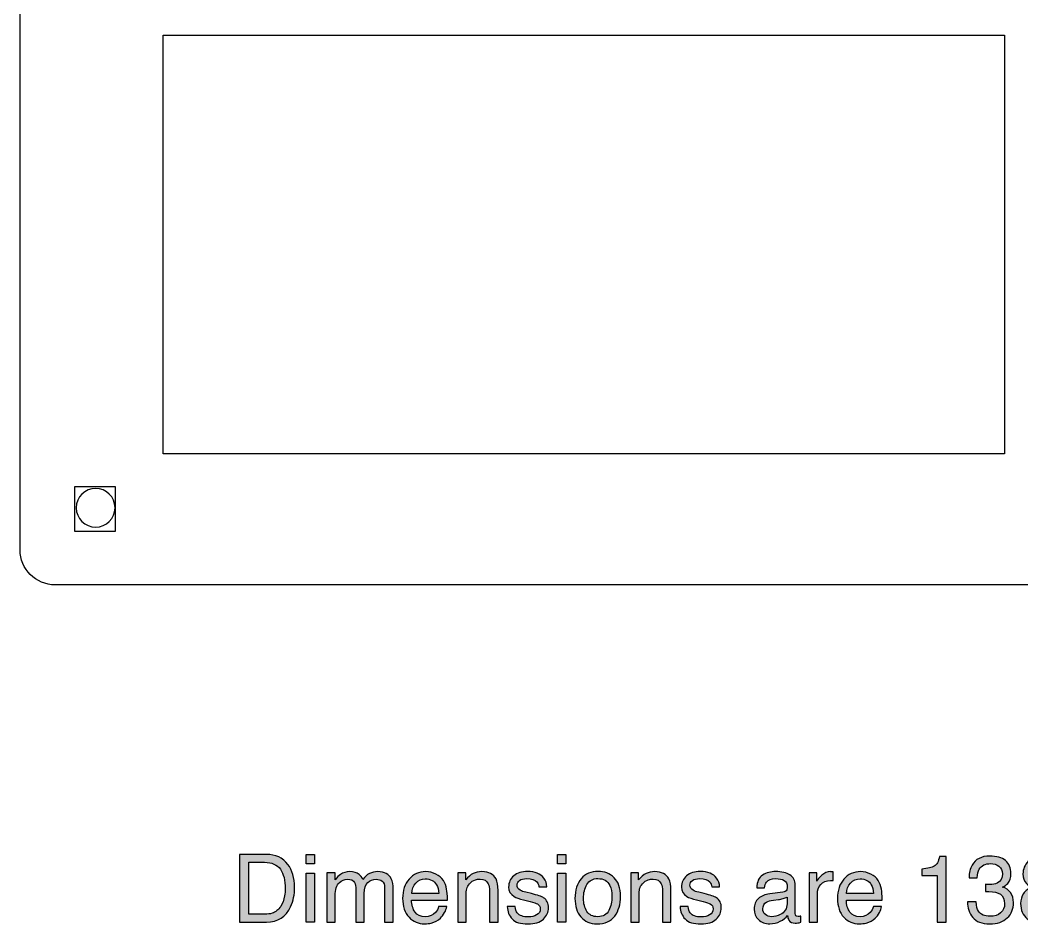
# Model space of a CAD drawing. Extents: x 70 to 208, y 35 to 154.
# Drawn here: x 70.5 to 149.2, y 35.5 to 106.5 of the extents above; entities that cross this region are included whole.
import ezdxf

# ---------------------------------------------------------------- set-up
doc = ezdxf.new("R2010")
doc.units = 0
doc.header["$MEASUREMENT"] = 0
doc.layers.add('LAYER_1', color=7, linetype='CONTINUOUS')
picture_1 = doc.add_image_def('image9.png', size_in_pixel=(9, 10))

# ---------------------------------------------------------------- blocks, each defined once
blk = doc.blocks.new('BLOCK_16')
at = {"layer": 'LAYER_1', "color": 1}
blk.add_open_spline([(208.482, 151.371), (208.482, 152.894), (207.245, 154.131), (205.722, 154.131), (205.722, 154.131), (73.242, 154.131), (73.242, 154.131), (71.718, 154.131), (70.482, 152.894), (70.482, 151.371), (70.482, 151.371), (70.482, 64.891), (70.482, 64.891), (70.482, 63.368), (71.718, 62.131), (73.242, 62.131), (73.242, 62.131), (205.722, 62.131), (205.722, 62.131), (207.245, 62.131), (208.482, 63.368), (208.482, 64.891), (208.482, 64.891), (208.482, 151.371), (208.482, 151.371)], degree=3, knots=[0, 0, 0, 0, 1, 1, 1, 2, 2, 2, 3, 3, 3, 4, 4, 4, 5, 5, 5, 6, 6, 6, 7, 7, 7, 8, 8, 8, 8], dxfattribs=at)
blk = doc.blocks.new('BLOCK_20')
at = {"layer": 'LAYER_1', "color": 1}
blk.add_open_spline([(76.423, 69.713), (77.265, 69.713), (77.947, 69.031), (77.947, 68.19), (77.947, 67.349), (77.265, 66.666), (76.423, 66.666), (75.582, 66.666), (74.9, 67.349), (74.9, 68.19), (74.9, 69.031), (75.582, 69.713), (76.423, 69.713)], degree=3, knots=[0, 0, 0, 0, 1, 1, 1, 2, 2, 2, 3, 3, 3, 4, 4, 4, 4], dxfattribs=at)
at = {"layer": 'LAYER_1'}
image = blk.add_image(picture_1, insert=(74.789, 66.322), size_in_units=(3.175, 3.528), dxfattribs=at)
blk = doc.blocks.new('BLOCK_19')
at = {"layer": 'LAYER_1'}
blk.add_blockref('BLOCK_20', (0, 0), dxfattribs=at)
blk = doc.blocks.new('BLOCK_23')
at = {"layer": 'LAYER_1', "color": 1}
blk.add_lwpolyline([(81.734, 105.334), (147.865, 105.334), (147.865, 72.434), (81.734, 72.434), (81.734, 105.334)], dxfattribs=at)
blk = doc.blocks.new('BLOCK_24')
at = {"layer": 'LAYER_1'}
h = blk.add_hatch(color=7, dxfattribs=at)
h.dxf.hatch_style = 2
edge = h.paths.add_edge_path()
edge.add_spline(control_points=[(87.733, 40.944), (87.733, 40.944), (89.857, 40.944), (89.857, 40.944), (90.578, 40.944), (91.137, 40.685), (91.535, 40.167), (91.889, 39.699), (92.067, 39.1), (92.067, 38.369), (92.067, 37.804), (91.962, 37.295), (91.752, 36.839), (91.384, 36.033), (90.749, 35.631), (89.85, 35.631), (89.85, 35.631), (87.733, 35.631), (87.733, 35.631), (87.733, 35.631), (87.733, 40.944), (87.733, 40.944)], knot_values=[0, 0, 0, 0, 1, 1, 1, 2, 2, 2, 3, 3, 3, 4, 4, 4, 5, 5, 5, 6, 6, 6, 7, 7, 7, 7], degree=3, periodic=1)
edge = h.paths.add_edge_path()
edge.add_spline(control_points=[(89.716, 36.246), (89.954, 36.246), (90.15, 36.271), (90.303, 36.322), (90.576, 36.415), (90.8, 36.597), (90.975, 36.864), (91.114, 37.079), (91.214, 37.353), (91.276, 37.689), (91.311, 37.889), (91.329, 38.075), (91.329, 38.246), (91.329, 38.904), (91.201, 39.415), (90.945, 39.78), (90.689, 40.144), (90.277, 40.326), (89.709, 40.326), (89.709, 40.326), (88.46, 40.326), (88.46, 40.326), (88.46, 40.326), (88.46, 36.246), (88.46, 36.246), (88.46, 36.246), (89.716, 36.246), (89.716, 36.246)], knot_values=[0, 0, 0, 0, 1, 1, 1, 2, 2, 2, 3, 3, 3, 4, 4, 4, 5, 5, 5, 6, 6, 6, 7, 7, 7, 8, 8, 8, 9, 9, 9, 9], degree=3, periodic=1)
h = blk.add_hatch(color=7, dxfattribs=at)
h.dxf.hatch_style = 2
h.paths.add_polyline_path([(92.964, 40.944), (93.626, 40.944), (93.626, 40.206), (92.964, 40.206)])
h.paths.add_polyline_path([(92.964, 39.487), (93.626, 39.487), (93.626, 35.631), (92.964, 35.631)])
h = blk.add_hatch(color=7, dxfattribs=at)
h.dxf.hatch_style = 2
h.paths.add_polyline_path([(112.725, 40.944), (113.387, 40.944), (113.387, 40.206), (112.725, 40.206)])
h.paths.add_polyline_path([(112.725, 39.487), (113.387, 39.487), (113.387, 35.631), (112.725, 35.631)])
h = blk.add_hatch(color=7, dxfattribs=at)
h.dxf.hatch_style = 2
edge = h.paths.add_edge_path()
edge.add_spline(control_points=[(141.371, 39.299), (141.371, 39.299), (141.371, 39.798), (141.371, 39.798), (141.841, 39.844), (142.169, 39.92), (142.355, 40.028), (142.541, 40.135), (142.679, 40.389), (142.771, 40.789), (142.771, 40.789), (143.285, 40.789), (143.285, 40.789), (143.285, 40.789), (143.285, 35.631), (143.285, 35.631), (143.285, 35.631), (142.59, 35.631), (142.59, 35.631), (142.59, 35.631), (142.59, 39.299), (142.59, 39.299), (142.59, 39.299), (141.371, 39.299), (141.371, 39.299)], knot_values=[0, 0, 0, 0, 1, 1, 1, 2, 2, 2, 3, 3, 3, 4, 4, 4, 5, 5, 5, 6, 6, 6, 7, 7, 7, 8, 8, 8, 8], degree=3, periodic=1)
h = blk.add_hatch(color=7, dxfattribs=at)
h.dxf.hatch_style = 2
edge = h.paths.add_edge_path()
edge.add_spline(control_points=[(145.374, 35.994), (145.097, 36.331), (144.959, 36.74), (144.959, 37.222), (144.959, 37.222), (145.639, 37.222), (145.639, 37.222), (145.668, 36.887), (145.731, 36.643), (145.827, 36.491), (145.996, 36.219), (146.301, 36.083), (146.743, 36.083), (147.085, 36.083), (147.36, 36.174), (147.568, 36.357), (147.775, 36.541), (147.879, 36.777), (147.879, 37.066), (147.879, 37.423), (147.769, 37.673), (147.551, 37.815), (147.333, 37.958), (147.03, 38.029), (146.642, 38.029), (146.598, 38.029), (146.554, 38.028), (146.51, 38.027), (146.465, 38.026), (146.42, 38.024), (146.374, 38.021), (146.374, 38.021), (146.374, 38.597), (146.374, 38.597), (146.441, 38.59), (146.498, 38.585), (146.544, 38.582), (146.59, 38.58), (146.639, 38.579), (146.692, 38.579), (146.936, 38.579), (147.136, 38.617), (147.293, 38.695), (147.568, 38.829), (147.705, 39.071), (147.705, 39.418), (147.705, 39.676), (147.613, 39.875), (147.43, 40.015), (147.247, 40.155), (147.033, 40.225), (146.79, 40.225), (146.356, 40.225), (146.056, 40.08), (145.889, 39.791), (145.797, 39.631), (145.745, 39.405), (145.734, 39.11), (145.734, 39.11), (145.09, 39.11), (145.09, 39.11), (145.09, 39.496), (145.167, 39.824), (145.321, 40.094), (145.586, 40.577), (146.053, 40.818), (146.721, 40.818), (147.249, 40.818), (147.658, 40.7), (147.948, 40.465), (148.237, 40.23), (148.382, 39.889), (148.382, 39.443), (148.382, 39.125), (148.296, 38.867), (148.125, 38.669), (148.019, 38.546), (147.881, 38.45), (147.712, 38.38), (147.985, 38.305), (148.198, 38.161), (148.351, 37.947), (148.504, 37.734), (148.58, 37.473), (148.58, 37.164), (148.58, 36.67), (148.417, 36.267), (148.092, 35.956), (147.766, 35.645), (147.305, 35.489), (146.707, 35.489), (146.094, 35.489), (145.65, 35.658), (145.374, 35.994)], knot_values=[0, 0, 0, 0, 1, 1, 1, 2, 2, 2, 3, 3, 3, 4, 4, 4, 5, 5, 5, 6, 6, 6, 7, 7, 7, 8, 8, 8, 9, 9, 9, 10, 10, 10, 11, 11, 11, 12, 12, 12, 13, 13, 13, 14, 14, 14, 15, 15, 15, 16, 16, 16, 17, 17, 17, 18, 18, 18, 19, 19, 19, 20, 20, 20, 21, 21, 21, 22, 22, 22, 23, 23, 23, 24, 24, 24, 25, 25, 25, 26, 26, 26, 27, 27, 27, 28, 28, 28, 29, 29, 29, 30, 30, 30, 31, 31, 31, 31], degree=3, periodic=1)
h = blk.add_hatch(color=7, dxfattribs=at)
h.dxf.hatch_style = 2
edge = h.paths.add_edge_path()
edge.add_spline(control_points=[(149.608, 38.662), (149.417, 38.855), (149.322, 39.106), (149.322, 39.414), (149.322, 39.8), (149.462, 40.132), (149.741, 40.409), (150.021, 40.686), (150.417, 40.825), (150.93, 40.825), (151.426, 40.825), (151.815, 40.694), (152.097, 40.433), (152.379, 40.171), (152.52, 39.865), (152.52, 39.516), (152.52, 39.192), (152.438, 38.931), (152.274, 38.73), (152.182, 38.617), (152.04, 38.507), (151.847, 38.398), (152.063, 38.299), (152.232, 38.185), (152.356, 38.058), (152.585, 37.816), (152.7, 37.503), (152.7, 37.117), (152.7, 36.661), (152.547, 36.275), (152.242, 35.958), (151.935, 35.641), (151.502, 35.482), (150.943, 35.482), (150.438, 35.482), (150.013, 35.619), (149.664, 35.893), (149.315, 36.167), (149.141, 36.564), (149.141, 37.085), (149.141, 37.391), (149.216, 37.656), (149.366, 37.879), (149.515, 38.102), (149.737, 38.272), (150.031, 38.391), (149.85, 38.468), (149.709, 38.558), (149.608, 38.662)], knot_values=[0, 0, 0, 0, 1, 1, 1, 2, 2, 2, 3, 3, 3, 4, 4, 4, 5, 5, 5, 6, 6, 6, 7, 7, 7, 8, 8, 8, 9, 9, 9, 10, 10, 10, 11, 11, 11, 12, 12, 12, 13, 13, 13, 14, 14, 14, 15, 15, 15, 16, 16, 16, 16], degree=3, periodic=1)
edge = h.paths.add_edge_path()
edge.add_spline(control_points=[(151.708, 36.32), (151.907, 36.483), (152.006, 36.725), (152.006, 37.049), (152.006, 37.384), (151.903, 37.638), (151.699, 37.812), (151.493, 37.986), (151.231, 38.072), (150.91, 38.072), (150.599, 38.072), (150.345, 37.984), (150.148, 37.806), (149.952, 37.629), (149.854, 37.384), (149.854, 37.07), (149.854, 36.8), (149.944, 36.567), (150.123, 36.37), (150.303, 36.174), (150.581, 36.076), (150.957, 36.076), (151.258, 36.076), (151.508, 36.157), (151.708, 36.32)], knot_values=[0, 0, 0, 0, 1, 1, 1, 2, 2, 2, 3, 3, 3, 4, 4, 4, 5, 5, 5, 6, 6, 6, 7, 7, 7, 8, 8, 8, 8], degree=3, periodic=1)
edge = h.paths.add_edge_path()
edge.add_spline(control_points=[(151.587, 38.881), (151.748, 39.042), (151.829, 39.233), (151.829, 39.456), (151.829, 39.649), (151.752, 39.827), (151.598, 39.989), (151.444, 40.151), (151.209, 40.232), (150.894, 40.232), (150.581, 40.232), (150.354, 40.151), (150.215, 39.989), (150.075, 39.827), (150.006, 39.637), (150.006, 39.42), (150.006, 39.176), (150.096, 38.985), (150.276, 38.847), (150.457, 38.709), (150.67, 38.64), (150.915, 38.64), (151.202, 38.64), (151.426, 38.72), (151.587, 38.881)], knot_values=[0, 0, 0, 0, 1, 1, 1, 2, 2, 2, 3, 3, 3, 4, 4, 4, 5, 5, 5, 6, 6, 6, 7, 7, 7, 8, 8, 8, 8], degree=3, periodic=1)
h = blk.add_hatch(color=7, dxfattribs=at)
h.dxf.hatch_style = 2
edge = h.paths.add_edge_path()
edge.add_spline(control_points=[(94.61, 39.505), (94.61, 39.505), (95.253, 39.505), (95.253, 39.505), (95.253, 39.505), (95.253, 38.955), (95.253, 38.955), (95.408, 39.145), (95.548, 39.284), (95.673, 39.371), (95.888, 39.518), (96.131, 39.592), (96.404, 39.592), (96.712, 39.592), (96.961, 39.516), (97.149, 39.364), (97.255, 39.277), (97.352, 39.149), (97.438, 38.98), (97.583, 39.188), (97.753, 39.341), (97.948, 39.442), (98.144, 39.541), (98.363, 39.592), (98.607, 39.592), (99.128, 39.592), (99.482, 39.404), (99.67, 39.027), (99.772, 38.825), (99.822, 38.552), (99.822, 38.21), (99.822, 38.21), (99.822, 35.631), (99.822, 35.631), (99.822, 35.631), (99.146, 35.631), (99.146, 35.631), (99.146, 35.631), (99.146, 38.322), (99.146, 38.322), (99.146, 38.58), (99.081, 38.757), (98.952, 38.854), (98.823, 38.95), (98.666, 38.998), (98.48, 38.998), (98.224, 38.998), (98.004, 38.913), (97.82, 38.741), (97.635, 38.57), (97.543, 38.284), (97.543, 37.884), (97.543, 37.884), (97.543, 35.631), (97.543, 35.631), (97.543, 35.631), (96.881, 35.631), (96.881, 35.631), (96.881, 35.631), (96.881, 38.159), (96.881, 38.159), (96.881, 38.422), (96.85, 38.614), (96.787, 38.734), (96.688, 38.915), (96.504, 39.005), (96.234, 39.005), (95.988, 39.005), (95.764, 38.91), (95.563, 38.72), (95.361, 38.529), (95.261, 38.184), (95.261, 37.685), (95.261, 37.685), (95.261, 35.631), (95.261, 35.631), (95.261, 35.631), (94.61, 35.631), (94.61, 35.631), (94.61, 35.631), (94.61, 39.505), (94.61, 39.505)], knot_values=[0, 0, 0, 0, 1, 1, 1, 2, 2, 2, 3, 3, 3, 4, 4, 4, 5, 5, 5, 6, 6, 6, 7, 7, 7, 8, 8, 8, 9, 9, 9, 10, 10, 10, 11, 11, 11, 12, 12, 12, 13, 13, 13, 14, 14, 14, 15, 15, 15, 16, 16, 16, 17, 17, 17, 18, 18, 18, 19, 19, 19, 20, 20, 20, 21, 21, 21, 22, 22, 22, 23, 23, 23, 24, 24, 24, 25, 25, 25, 26, 26, 26, 27, 27, 27, 27], degree=3, periodic=1)
h = blk.add_hatch(color=7, dxfattribs=at)
h.dxf.hatch_style = 2
edge = h.paths.add_edge_path()
edge.add_spline(control_points=[(103.174, 39.398), (103.43, 39.269), (103.626, 39.102), (103.76, 38.897), (103.889, 38.702), (103.975, 38.474), (104.019, 38.213), (104.057, 38.035), (104.076, 37.75), (104.076, 37.36), (104.076, 37.36), (101.258, 37.36), (101.258, 37.36), (101.27, 36.966), (101.362, 36.649), (101.535, 36.411), (101.707, 36.173), (101.974, 36.054), (102.335, 36.054), (102.672, 36.054), (102.942, 36.166), (103.143, 36.392), (103.255, 36.522), (103.335, 36.674), (103.382, 36.846), (103.382, 36.846), (104.022, 36.846), (104.022, 36.846), (104.005, 36.704), (103.949, 36.545), (103.854, 36.37), (103.758, 36.196), (103.652, 36.053), (103.535, 35.942), (103.339, 35.749), (103.096, 35.618), (102.806, 35.551), (102.651, 35.512), (102.475, 35.493), (102.278, 35.493), (101.799, 35.493), (101.393, 35.668), (101.06, 36.02), (100.727, 36.37), (100.56, 36.861), (100.56, 37.494), (100.56, 38.116), (100.728, 38.621), (101.063, 39.009), (101.399, 39.397), (101.838, 39.592), (102.379, 39.592), (102.652, 39.592), (102.917, 39.527), (103.174, 39.398)], knot_values=[0, 0, 0, 0, 1, 1, 1, 2, 2, 2, 3, 3, 3, 4, 4, 4, 5, 5, 5, 6, 6, 6, 7, 7, 7, 8, 8, 8, 9, 9, 9, 10, 10, 10, 11, 11, 11, 12, 12, 12, 13, 13, 13, 14, 14, 14, 15, 15, 15, 16, 16, 16, 17, 17, 17, 18, 18, 18, 18], degree=3, periodic=1)
edge = h.paths.add_edge_path()
edge.add_spline(control_points=[(103.407, 37.877), (103.381, 38.159), (103.32, 38.385), (103.224, 38.553), (103.047, 38.867), (102.752, 39.024), (102.338, 39.024), (102.041, 39.024), (101.793, 38.916), (101.592, 38.7), (101.391, 38.484), (101.285, 38.21), (101.273, 37.877), (101.273, 37.877), (103.407, 37.877), (103.407, 37.877)], knot_values=[0, 0, 0, 0, 1, 1, 1, 2, 2, 2, 3, 3, 3, 4, 4, 4, 5, 5, 5, 5], degree=3, periodic=1)
h = blk.add_hatch(color=7, dxfattribs=at)
h.dxf.hatch_style = 2
edge = h.paths.add_edge_path()
edge.add_spline(control_points=[(104.901, 39.505), (104.901, 39.505), (105.519, 39.505), (105.519, 39.505), (105.519, 39.505), (105.519, 38.955), (105.519, 38.955), (105.703, 39.181), (105.897, 39.344), (106.102, 39.443), (106.307, 39.542), (106.535, 39.592), (106.786, 39.592), (107.335, 39.592), (107.707, 39.4), (107.9, 39.016), (108.006, 38.807), (108.059, 38.507), (108.059, 38.116), (108.059, 38.116), (108.059, 35.631), (108.059, 35.631), (108.059, 35.631), (107.397, 35.631), (107.397, 35.631), (107.397, 35.631), (107.397, 38.072), (107.397, 38.072), (107.397, 38.308), (107.362, 38.499), (107.292, 38.644), (107.176, 38.885), (106.966, 39.005), (106.663, 39.005), (106.508, 39.005), (106.382, 38.99), (106.283, 38.959), (106.104, 38.905), (105.948, 38.799), (105.812, 38.64), (105.704, 38.512), (105.633, 38.38), (105.601, 38.244), (105.568, 38.108), (105.552, 37.913), (105.552, 37.66), (105.552, 37.66), (105.552, 35.631), (105.552, 35.631), (105.552, 35.631), (104.901, 35.631), (104.901, 35.631), (104.901, 35.631), (104.901, 39.505), (104.901, 39.505)], knot_values=[0, 0, 0, 0, 1, 1, 1, 2, 2, 2, 3, 3, 3, 4, 4, 4, 5, 5, 5, 6, 6, 6, 7, 7, 7, 8, 8, 8, 9, 9, 9, 10, 10, 10, 11, 11, 11, 12, 12, 12, 13, 13, 13, 14, 14, 14, 15, 15, 15, 16, 16, 16, 17, 17, 17, 18, 18, 18, 18], degree=3, periodic=1)
h = blk.add_hatch(color=7, dxfattribs=at)
h.dxf.hatch_style = 2
edge = h.paths.add_edge_path()
edge.add_spline(control_points=[(109.408, 36.846), (109.428, 36.629), (109.483, 36.463), (109.574, 36.347), (109.742, 36.137), (110.032, 36.032), (110.446, 36.032), (110.692, 36.032), (110.908, 36.085), (111.095, 36.189), (111.282, 36.294), (111.376, 36.456), (111.376, 36.676), (111.376, 36.843), (111.301, 36.969), (111.152, 37.056), (111.056, 37.109), (110.867, 37.17), (110.585, 37.24), (110.585, 37.24), (110.06, 37.37), (110.06, 37.37), (109.724, 37.452), (109.477, 37.544), (109.317, 37.645), (109.033, 37.821), (108.891, 38.065), (108.891, 38.376), (108.891, 38.743), (109.025, 39.039), (109.292, 39.266), (109.56, 39.493), (109.92, 39.606), (110.372, 39.606), (110.963, 39.606), (111.39, 39.435), (111.651, 39.092), (111.815, 38.875), (111.894, 38.641), (111.89, 38.391), (111.89, 38.391), (111.275, 38.391), (111.275, 38.391), (111.262, 38.537), (111.209, 38.67), (111.116, 38.79), (110.962, 38.96), (110.697, 39.045), (110.319, 39.045), (110.068, 39.045), (109.877, 38.998), (109.747, 38.905), (109.618, 38.811), (109.553, 38.687), (109.553, 38.533), (109.553, 38.365), (109.638, 38.231), (109.808, 38.13), (109.906, 38.07), (110.052, 38.017), (110.243, 37.971), (110.243, 37.971), (110.682, 37.866), (110.682, 37.866), (111.158, 37.753), (111.478, 37.643), (111.64, 37.537), (111.893, 37.37), (112.02, 37.109), (112.02, 36.752), (112.02, 36.407), (111.887, 36.109), (111.622, 35.859), (111.358, 35.608), (110.954, 35.482), (110.412, 35.482), (109.829, 35.482), (109.415, 35.613), (109.172, 35.875), (108.929, 36.136), (108.799, 36.46), (108.782, 36.846), (108.782, 36.846), (109.408, 36.846), (109.408, 36.846)], knot_values=[0, 0, 0, 0, 1, 1, 1, 2, 2, 2, 3, 3, 3, 4, 4, 4, 5, 5, 5, 6, 6, 6, 7, 7, 7, 8, 8, 8, 9, 9, 9, 10, 10, 10, 11, 11, 11, 12, 12, 12, 13, 13, 13, 14, 14, 14, 15, 15, 15, 16, 16, 16, 17, 17, 17, 18, 18, 18, 19, 19, 19, 20, 20, 20, 21, 21, 21, 22, 22, 22, 23, 23, 23, 24, 24, 24, 25, 25, 25, 26, 26, 26, 27, 27, 27, 28, 28, 28, 28], degree=3, periodic=1)
h = blk.add_hatch(color=7, dxfattribs=at)
h.dxf.hatch_style = 2
edge = h.paths.add_edge_path()
edge.add_spline(control_points=[(117.178, 39.118), (117.521, 38.786), (117.692, 38.296), (117.692, 37.651), (117.692, 37.027), (117.541, 36.511), (117.239, 36.104), (116.938, 35.697), (116.469, 35.493), (115.835, 35.493), (115.306, 35.493), (114.885, 35.673), (114.574, 36.033), (114.263, 36.394), (114.107, 36.877), (114.107, 37.484), (114.107, 38.135), (114.271, 38.653), (114.599, 39.038), (114.927, 39.424), (115.368, 39.617), (115.921, 39.617), (116.417, 39.617), (116.836, 39.45), (117.178, 39.118)], knot_values=[0, 0, 0, 0, 1, 1, 1, 2, 2, 2, 3, 3, 3, 4, 4, 4, 5, 5, 5, 6, 6, 6, 7, 7, 7, 8, 8, 8, 8], degree=3, periodic=1)
edge = h.paths.add_edge_path()
edge.add_spline(control_points=[(116.774, 36.543), (116.933, 36.87), (117.012, 37.233), (117.012, 37.633), (117.012, 37.994), (116.955, 38.288), (116.84, 38.514), (116.659, 38.871), (116.347, 39.049), (115.903, 39.049), (115.509, 39.049), (115.223, 38.897), (115.044, 38.594), (114.866, 38.29), (114.776, 37.924), (114.776, 37.495), (114.776, 37.083), (114.866, 36.74), (115.044, 36.466), (115.223, 36.191), (115.507, 36.054), (115.896, 36.054), (116.323, 36.054), (116.615, 36.217), (116.774, 36.543)], knot_values=[0, 0, 0, 0, 1, 1, 1, 2, 2, 2, 3, 3, 3, 4, 4, 4, 5, 5, 5, 6, 6, 6, 7, 7, 7, 8, 8, 8, 8], degree=3, periodic=1)
h = blk.add_hatch(color=7, dxfattribs=at)
h.dxf.hatch_style = 2
edge = h.paths.add_edge_path()
edge.add_spline(control_points=[(118.491, 39.505), (118.491, 39.505), (119.11, 39.505), (119.11, 39.505), (119.11, 39.505), (119.11, 38.955), (119.11, 38.955), (119.293, 39.181), (119.487, 39.344), (119.692, 39.443), (119.897, 39.542), (120.125, 39.592), (120.376, 39.592), (120.926, 39.592), (121.297, 39.4), (121.49, 39.016), (121.596, 38.807), (121.649, 38.507), (121.649, 38.116), (121.649, 38.116), (121.649, 35.631), (121.649, 35.631), (121.649, 35.631), (120.987, 35.631), (120.987, 35.631), (120.987, 35.631), (120.987, 38.072), (120.987, 38.072), (120.987, 38.308), (120.952, 38.499), (120.882, 38.644), (120.767, 38.885), (120.557, 39.005), (120.253, 39.005), (120.099, 39.005), (119.972, 38.99), (119.873, 38.959), (119.695, 38.905), (119.538, 38.799), (119.403, 38.64), (119.294, 38.512), (119.224, 38.38), (119.191, 38.244), (119.159, 38.108), (119.142, 37.913), (119.142, 37.66), (119.142, 37.66), (119.142, 35.631), (119.142, 35.631), (119.142, 35.631), (118.491, 35.631), (118.491, 35.631), (118.491, 35.631), (118.491, 39.505), (118.491, 39.505)], knot_values=[0, 0, 0, 0, 1, 1, 1, 2, 2, 2, 3, 3, 3, 4, 4, 4, 5, 5, 5, 6, 6, 6, 7, 7, 7, 8, 8, 8, 9, 9, 9, 10, 10, 10, 11, 11, 11, 12, 12, 12, 13, 13, 13, 14, 14, 14, 15, 15, 15, 16, 16, 16, 17, 17, 17, 18, 18, 18, 18], degree=3, periodic=1)
h = blk.add_hatch(color=7, dxfattribs=at)
h.dxf.hatch_style = 2
edge = h.paths.add_edge_path()
edge.add_spline(control_points=[(122.999, 36.846), (123.018, 36.629), (123.073, 36.463), (123.165, 36.347), (123.332, 36.137), (123.622, 36.032), (124.036, 36.032), (124.282, 36.032), (124.499, 36.085), (124.686, 36.189), (124.873, 36.294), (124.966, 36.456), (124.966, 36.676), (124.966, 36.843), (124.892, 36.969), (124.742, 37.056), (124.646, 37.109), (124.458, 37.17), (124.176, 37.24), (124.176, 37.24), (123.65, 37.37), (123.65, 37.37), (123.315, 37.452), (123.067, 37.544), (122.908, 37.645), (122.623, 37.821), (122.481, 38.065), (122.481, 38.376), (122.481, 38.743), (122.615, 39.039), (122.883, 39.266), (123.15, 39.493), (123.51, 39.606), (123.962, 39.606), (124.554, 39.606), (124.98, 39.435), (125.242, 39.092), (125.405, 38.875), (125.485, 38.641), (125.48, 38.391), (125.48, 38.391), (124.865, 38.391), (124.865, 38.391), (124.853, 38.537), (124.8, 38.67), (124.706, 38.79), (124.553, 38.96), (124.287, 39.045), (123.91, 39.045), (123.658, 39.045), (123.467, 38.998), (123.338, 38.905), (123.208, 38.811), (123.143, 38.687), (123.143, 38.533), (123.143, 38.365), (123.228, 38.231), (123.399, 38.13), (123.497, 38.07), (123.642, 38.017), (123.834, 37.971), (123.834, 37.971), (124.272, 37.866), (124.272, 37.866), (124.749, 37.753), (125.068, 37.643), (125.23, 37.537), (125.484, 37.37), (125.61, 37.109), (125.61, 36.752), (125.61, 36.407), (125.478, 36.109), (125.213, 35.859), (124.948, 35.608), (124.545, 35.482), (124.002, 35.482), (123.419, 35.482), (123.006, 35.613), (122.763, 35.875), (122.52, 36.136), (122.39, 36.46), (122.373, 36.846), (122.373, 36.846), (122.999, 36.846), (122.999, 36.846)], knot_values=[0, 0, 0, 0, 1, 1, 1, 2, 2, 2, 3, 3, 3, 4, 4, 4, 5, 5, 5, 6, 6, 6, 7, 7, 7, 8, 8, 8, 9, 9, 9, 10, 10, 10, 11, 11, 11, 12, 12, 12, 13, 13, 13, 14, 14, 14, 15, 15, 15, 16, 16, 16, 17, 17, 17, 18, 18, 18, 19, 19, 19, 20, 20, 20, 21, 21, 21, 22, 22, 22, 23, 23, 23, 24, 24, 24, 25, 25, 25, 26, 26, 26, 27, 27, 27, 28, 28, 28, 28], degree=3, periodic=1)
h = blk.add_hatch(color=7, dxfattribs=at)
h.dxf.hatch_style = 2
edge = h.paths.add_edge_path()
edge.add_spline(control_points=[(130.45, 37.975), (130.6, 37.994), (130.7, 38.057), (130.751, 38.163), (130.779, 38.221), (130.794, 38.305), (130.794, 38.414), (130.794, 38.636), (130.715, 38.798), (130.557, 38.898), (130.4, 38.999), (130.174, 39.049), (129.881, 39.049), (129.541, 39.049), (129.3, 38.957), (129.159, 38.773), (129.079, 38.671), (129.027, 38.519), (129.003, 38.318), (129.003, 38.318), (128.396, 38.318), (128.396, 38.318), (128.408, 38.797), (128.562, 39.13), (128.86, 39.317), (129.157, 39.505), (129.502, 39.599), (129.895, 39.599), (130.35, 39.599), (130.72, 39.512), (131.004, 39.338), (131.286, 39.165), (131.427, 38.894), (131.427, 38.528), (131.427, 38.528), (131.427, 36.296), (131.427, 36.296), (131.427, 36.228), (131.441, 36.174), (131.469, 36.133), (131.496, 36.092), (131.555, 36.072), (131.644, 36.072), (131.673, 36.072), (131.705, 36.074), (131.742, 36.077), (131.778, 36.081), (131.816, 36.086), (131.857, 36.094), (131.857, 36.094), (131.857, 35.613), (131.857, 35.613), (131.756, 35.584), (131.679, 35.565), (131.626, 35.558), (131.573, 35.551), (131.501, 35.547), (131.409, 35.547), (131.185, 35.547), (131.022, 35.627), (130.921, 35.786), (130.867, 35.87), (130.83, 35.99), (130.808, 36.144), (130.676, 35.971), (130.485, 35.82), (130.237, 35.692), (129.988, 35.564), (129.715, 35.5), (129.416, 35.5), (129.056, 35.5), (128.763, 35.609), (128.535, 35.827), (128.307, 36.045), (128.193, 36.318), (128.193, 36.645), (128.193, 37.004), (128.305, 37.283), (128.529, 37.48), (128.754, 37.678), (129.048, 37.799), (129.412, 37.845), (129.412, 37.845), (130.45, 37.975), (130.45, 37.975)], knot_values=[0, 0, 0, 0, 1, 1, 1, 2, 2, 2, 3, 3, 3, 4, 4, 4, 5, 5, 5, 6, 6, 6, 7, 7, 7, 8, 8, 8, 9, 9, 9, 10, 10, 10, 11, 11, 11, 12, 12, 12, 13, 13, 13, 14, 14, 14, 15, 15, 15, 16, 16, 16, 17, 17, 17, 18, 18, 18, 19, 19, 19, 20, 20, 20, 21, 21, 21, 22, 22, 22, 23, 23, 23, 24, 24, 24, 25, 25, 25, 26, 26, 26, 27, 27, 27, 28, 28, 28, 28], degree=3, periodic=1)
edge = h.paths.add_edge_path()
edge.add_spline(control_points=[(129.079, 36.216), (129.217, 36.108), (129.38, 36.054), (129.568, 36.054), (129.797, 36.054), (130.019, 36.107), (130.233, 36.213), (130.595, 36.388), (130.776, 36.676), (130.776, 37.076), (130.776, 37.076), (130.776, 37.599), (130.776, 37.599), (130.696, 37.549), (130.594, 37.506), (130.469, 37.473), (130.344, 37.439), (130.221, 37.414), (130.101, 37.4), (130.101, 37.4), (129.707, 37.349), (129.707, 37.349), (129.471, 37.318), (129.294, 37.269), (129.175, 37.202), (128.974, 37.089), (128.873, 36.908), (128.873, 36.66), (128.873, 36.473), (128.942, 36.324), (129.079, 36.216)], knot_values=[0, 0, 0, 0, 1, 1, 1, 2, 2, 2, 3, 3, 3, 4, 4, 4, 5, 5, 5, 6, 6, 6, 7, 7, 7, 8, 8, 8, 9, 9, 9, 10, 10, 10, 10], degree=3, periodic=1)
h = blk.add_hatch(color=7, dxfattribs=at)
h.dxf.hatch_style = 2
edge = h.paths.add_edge_path()
edge.add_spline(control_points=[(132.512, 39.505), (132.512, 39.505), (133.131, 39.505), (133.131, 39.505), (133.131, 39.505), (133.131, 38.836), (133.131, 38.836), (133.181, 38.966), (133.306, 39.124), (133.503, 39.311), (133.701, 39.498), (133.929, 39.592), (134.187, 39.592), (134.199, 39.592), (134.22, 39.59), (134.248, 39.588), (134.277, 39.586), (134.327, 39.581), (134.397, 39.573), (134.397, 39.573), (134.397, 38.886), (134.397, 38.886), (134.358, 38.893), (134.323, 38.898), (134.29, 38.901), (134.258, 38.903), (134.222, 38.904), (134.183, 38.904), (133.855, 38.904), (133.603, 38.799), (133.427, 38.588), (133.251, 38.377), (133.163, 38.134), (133.163, 37.859), (133.163, 37.859), (133.163, 35.631), (133.163, 35.631), (133.163, 35.631), (132.512, 35.631), (132.512, 35.631), (132.512, 35.631), (132.512, 39.505), (132.512, 39.505)], knot_values=[0, 0, 0, 0, 1, 1, 1, 2, 2, 2, 3, 3, 3, 4, 4, 4, 5, 5, 5, 6, 6, 6, 7, 7, 7, 8, 8, 8, 9, 9, 9, 10, 10, 10, 11, 11, 11, 12, 12, 12, 13, 13, 13, 14, 14, 14, 14], degree=3, periodic=1)
h = blk.add_hatch(color=7, dxfattribs=at)
h.dxf.hatch_style = 2
edge = h.paths.add_edge_path()
edge.add_spline(control_points=[(137.354, 39.398), (137.611, 39.269), (137.806, 39.102), (137.94, 38.897), (138.07, 38.702), (138.156, 38.474), (138.199, 38.213), (138.237, 38.035), (138.257, 37.75), (138.257, 37.36), (138.257, 37.36), (135.439, 37.36), (135.439, 37.36), (135.451, 36.966), (135.543, 36.649), (135.715, 36.411), (135.887, 36.173), (136.154, 36.054), (136.515, 36.054), (136.853, 36.054), (137.122, 36.166), (137.323, 36.392), (137.435, 36.522), (137.515, 36.674), (137.562, 36.846), (137.562, 36.846), (138.202, 36.846), (138.202, 36.846), (138.185, 36.704), (138.129, 36.545), (138.034, 36.37), (137.939, 36.196), (137.832, 36.053), (137.715, 35.942), (137.519, 35.749), (137.276, 35.618), (136.986, 35.551), (136.831, 35.512), (136.655, 35.493), (136.459, 35.493), (135.979, 35.493), (135.573, 35.668), (135.24, 36.02), (134.907, 36.37), (134.74, 36.861), (134.74, 37.494), (134.74, 38.116), (134.908, 38.621), (135.244, 39.009), (135.579, 39.397), (136.018, 39.592), (136.56, 39.592), (136.833, 39.592), (137.098, 39.527), (137.354, 39.398)], knot_values=[0, 0, 0, 0, 1, 1, 1, 2, 2, 2, 3, 3, 3, 4, 4, 4, 5, 5, 5, 6, 6, 6, 7, 7, 7, 8, 8, 8, 9, 9, 9, 10, 10, 10, 11, 11, 11, 12, 12, 12, 13, 13, 13, 14, 14, 14, 15, 15, 15, 16, 16, 16, 17, 17, 17, 18, 18, 18, 18], degree=3, periodic=1)
edge = h.paths.add_edge_path()
edge.add_spline(control_points=[(137.587, 37.877), (137.561, 38.159), (137.5, 38.385), (137.404, 38.553), (137.227, 38.867), (136.932, 39.024), (136.518, 39.024), (136.222, 39.024), (135.973, 38.916), (135.772, 38.7), (135.571, 38.484), (135.465, 38.21), (135.453, 37.877), (135.453, 37.877), (137.587, 37.877), (137.587, 37.877)], knot_values=[0, 0, 0, 0, 1, 1, 1, 2, 2, 2, 3, 3, 3, 4, 4, 4, 5, 5, 5, 5], degree=3, periodic=1)
for points in [[(92.964, 40.944), (93.626, 40.944), (93.626, 40.206), (92.964, 40.206), (92.964, 40.944)], [(112.725, 40.944), (113.387, 40.944), (113.387, 40.206), (112.725, 40.206), (112.725, 40.944)], [(92.964, 39.487), (93.626, 39.487), (93.626, 35.631), (92.964, 35.631), (92.964, 39.487)], [(112.725, 39.487), (113.387, 39.487), (113.387, 35.631), (112.725, 35.631), (112.725, 39.487)]]:
    blk.add_lwpolyline(points, dxfattribs=at)
for points, knots in [([(87.733, 40.944), (87.733, 40.944), (89.857, 40.944), (89.857, 40.944), (90.578, 40.944), (91.137, 40.685), (91.535, 40.167), (91.889, 39.699), (92.067, 39.1), (92.067, 38.369), (92.067, 37.804), (91.962, 37.295), (91.752, 36.839), (91.384, 36.033), (90.749, 35.631), (89.85, 35.631), (89.85, 35.631), (87.733, 35.631), (87.733, 35.631), (87.733, 35.631), (87.733, 40.944), (87.733, 40.944)], [0, 0, 0, 0, 1, 1, 1, 2, 2, 2, 3, 3, 3, 4, 4, 4, 5, 5, 5, 6, 6, 6, 7, 7, 7, 7]), ([(89.716, 36.246), (89.954, 36.246), (90.15, 36.271), (90.303, 36.322), (90.576, 36.415), (90.8, 36.597), (90.975, 36.864), (91.114, 37.079), (91.214, 37.353), (91.276, 37.689), (91.311, 37.889), (91.329, 38.075), (91.329, 38.246), (91.329, 38.904), (91.201, 39.415), (90.945, 39.78), (90.689, 40.144), (90.277, 40.326), (89.709, 40.326), (89.709, 40.326), (88.46, 40.326), (88.46, 40.326), (88.46, 40.326), (88.46, 36.246), (88.46, 36.246), (88.46, 36.246), (89.716, 36.246), (89.716, 36.246)], [0, 0, 0, 0, 1, 1, 1, 2, 2, 2, 3, 3, 3, 4, 4, 4, 5, 5, 5, 6, 6, 6, 7, 7, 7, 8, 8, 8, 9, 9, 9, 9]), ([(141.371, 39.299), (141.371, 39.299), (141.371, 39.798), (141.371, 39.798), (141.841, 39.844), (142.169, 39.92), (142.355, 40.028), (142.541, 40.135), (142.679, 40.389), (142.771, 40.789), (142.771, 40.789), (143.285, 40.789), (143.285, 40.789), (143.285, 40.789), (143.285, 35.631), (143.285, 35.631), (143.285, 35.631), (142.59, 35.631), (142.59, 35.631), (142.59, 35.631), (142.59, 39.299), (142.59, 39.299), (142.59, 39.299), (141.371, 39.299), (141.371, 39.299)], [0, 0, 0, 0, 1, 1, 1, 2, 2, 2, 3, 3, 3, 4, 4, 4, 5, 5, 5, 6, 6, 6, 7, 7, 7, 8, 8, 8, 8]), ([(145.374, 35.994), (145.097, 36.331), (144.959, 36.74), (144.959, 37.222), (144.959, 37.222), (145.639, 37.222), (145.639, 37.222), (145.668, 36.887), (145.731, 36.643), (145.827, 36.491), (145.996, 36.219), (146.301, 36.083), (146.743, 36.083), (147.085, 36.083), (147.36, 36.174), (147.568, 36.357), (147.775, 36.541), (147.879, 36.777), (147.879, 37.066), (147.879, 37.423), (147.769, 37.673), (147.551, 37.815), (147.333, 37.958), (147.03, 38.029), (146.642, 38.029), (146.598, 38.029), (146.554, 38.028), (146.51, 38.027), (146.465, 38.026), (146.42, 38.024), (146.374, 38.021), (146.374, 38.021), (146.374, 38.597), (146.374, 38.597), (146.441, 38.59), (146.498, 38.585), (146.544, 38.582), (146.59, 38.58), (146.639, 38.579), (146.692, 38.579), (146.936, 38.579), (147.136, 38.617), (147.293, 38.695), (147.568, 38.829), (147.705, 39.071), (147.705, 39.418), (147.705, 39.676), (147.613, 39.875), (147.43, 40.015), (147.247, 40.155), (147.033, 40.225), (146.79, 40.225), (146.356, 40.225), (146.056, 40.08), (145.889, 39.791), (145.797, 39.631), (145.745, 39.405), (145.734, 39.11), (145.734, 39.11), (145.09, 39.11), (145.09, 39.11), (145.09, 39.496), (145.167, 39.824), (145.321, 40.094), (145.586, 40.577), (146.053, 40.818), (146.721, 40.818), (147.249, 40.818), (147.658, 40.7), (147.948, 40.465), (148.237, 40.23), (148.382, 39.889), (148.382, 39.443), (148.382, 39.125), (148.296, 38.867), (148.125, 38.669), (148.019, 38.546), (147.881, 38.45), (147.712, 38.38), (147.985, 38.305), (148.198, 38.161), (148.351, 37.947), (148.504, 37.734), (148.58, 37.473), (148.58, 37.164), (148.58, 36.67), (148.417, 36.267), (148.092, 35.956), (147.766, 35.645), (147.305, 35.489), (146.707, 35.489), (146.094, 35.489), (145.65, 35.658), (145.374, 35.994)], [0, 0, 0, 0, 1, 1, 1, 2, 2, 2, 3, 3, 3, 4, 4, 4, 5, 5, 5, 6, 6, 6, 7, 7, 7, 8, 8, 8, 9, 9, 9, 10, 10, 10, 11, 11, 11, 12, 12, 12, 13, 13, 13, 14, 14, 14, 15, 15, 15, 16, 16, 16, 17, 17, 17, 18, 18, 18, 19, 19, 19, 20, 20, 20, 21, 21, 21, 22, 22, 22, 23, 23, 23, 24, 24, 24, 25, 25, 25, 26, 26, 26, 27, 27, 27, 28, 28, 28, 29, 29, 29, 30, 30, 30, 31, 31, 31, 31]), ([(149.608, 38.662), (149.417, 38.855), (149.322, 39.106), (149.322, 39.414), (149.322, 39.8), (149.462, 40.132), (149.741, 40.409), (150.021, 40.686), (150.417, 40.825), (150.93, 40.825), (151.426, 40.825), (151.815, 40.694), (152.097, 40.433), (152.379, 40.171), (152.52, 39.865), (152.52, 39.516), (152.52, 39.192), (152.438, 38.931), (152.274, 38.73), (152.182, 38.617), (152.04, 38.507), (151.847, 38.398), (152.063, 38.299), (152.232, 38.185), (152.356, 38.058), (152.585, 37.816), (152.7, 37.503), (152.7, 37.117), (152.7, 36.661), (152.547, 36.275), (152.242, 35.958), (151.935, 35.641), (151.502, 35.482), (150.943, 35.482), (150.438, 35.482), (150.013, 35.619), (149.664, 35.893), (149.315, 36.167), (149.141, 36.564), (149.141, 37.085), (149.141, 37.391), (149.216, 37.656), (149.366, 37.879), (149.515, 38.102), (149.737, 38.272), (150.031, 38.391), (149.85, 38.468), (149.709, 38.558), (149.608, 38.662)], [0, 0, 0, 0, 1, 1, 1, 2, 2, 2, 3, 3, 3, 4, 4, 4, 5, 5, 5, 6, 6, 6, 7, 7, 7, 8, 8, 8, 9, 9, 9, 10, 10, 10, 11, 11, 11, 12, 12, 12, 13, 13, 13, 14, 14, 14, 15, 15, 15, 16, 16, 16, 16]), ([(94.61, 39.505), (94.61, 39.505), (95.253, 39.505), (95.253, 39.505), (95.253, 39.505), (95.253, 38.955), (95.253, 38.955), (95.408, 39.145), (95.548, 39.284), (95.673, 39.371), (95.888, 39.518), (96.131, 39.592), (96.404, 39.592), (96.712, 39.592), (96.961, 39.516), (97.149, 39.364), (97.255, 39.277), (97.352, 39.149), (97.438, 38.98), (97.583, 39.188), (97.753, 39.341), (97.948, 39.442), (98.144, 39.541), (98.363, 39.592), (98.607, 39.592), (99.128, 39.592), (99.482, 39.404), (99.67, 39.027), (99.772, 38.825), (99.822, 38.552), (99.822, 38.21), (99.822, 38.21), (99.822, 35.631), (99.822, 35.631), (99.822, 35.631), (99.146, 35.631), (99.146, 35.631), (99.146, 35.631), (99.146, 38.322), (99.146, 38.322), (99.146, 38.58), (99.081, 38.757), (98.952, 38.854), (98.823, 38.95), (98.666, 38.998), (98.48, 38.998), (98.224, 38.998), (98.004, 38.913), (97.82, 38.741), (97.635, 38.57), (97.543, 38.284), (97.543, 37.884), (97.543, 37.884), (97.543, 35.631), (97.543, 35.631), (97.543, 35.631), (96.881, 35.631), (96.881, 35.631), (96.881, 35.631), (96.881, 38.159), (96.881, 38.159), (96.881, 38.422), (96.85, 38.614), (96.787, 38.734), (96.688, 38.915), (96.504, 39.005), (96.234, 39.005), (95.988, 39.005), (95.764, 38.91), (95.563, 38.72), (95.361, 38.529), (95.261, 38.184), (95.261, 37.685), (95.261, 37.685), (95.261, 35.631), (95.261, 35.631), (95.261, 35.631), (94.61, 35.631), (94.61, 35.631), (94.61, 35.631), (94.61, 39.505), (94.61, 39.505)], [0, 0, 0, 0, 1, 1, 1, 2, 2, 2, 3, 3, 3, 4, 4, 4, 5, 5, 5, 6, 6, 6, 7, 7, 7, 8, 8, 8, 9, 9, 9, 10, 10, 10, 11, 11, 11, 12, 12, 12, 13, 13, 13, 14, 14, 14, 15, 15, 15, 16, 16, 16, 17, 17, 17, 18, 18, 18, 19, 19, 19, 20, 20, 20, 21, 21, 21, 22, 22, 22, 23, 23, 23, 24, 24, 24, 25, 25, 25, 26, 26, 26, 27, 27, 27, 27]), ([(103.174, 39.398), (103.43, 39.269), (103.626, 39.102), (103.76, 38.897), (103.889, 38.702), (103.975, 38.474), (104.019, 38.213), (104.057, 38.035), (104.076, 37.75), (104.076, 37.36), (104.076, 37.36), (101.258, 37.36), (101.258, 37.36), (101.27, 36.966), (101.362, 36.649), (101.535, 36.411), (101.707, 36.173), (101.974, 36.054), (102.335, 36.054), (102.672, 36.054), (102.942, 36.166), (103.143, 36.392), (103.255, 36.522), (103.335, 36.674), (103.382, 36.846), (103.382, 36.846), (104.022, 36.846), (104.022, 36.846), (104.005, 36.704), (103.949, 36.545), (103.854, 36.37), (103.758, 36.196), (103.652, 36.053), (103.535, 35.942), (103.339, 35.749), (103.096, 35.618), (102.806, 35.551), (102.651, 35.512), (102.475, 35.493), (102.278, 35.493), (101.799, 35.493), (101.393, 35.668), (101.06, 36.02), (100.727, 36.37), (100.56, 36.861), (100.56, 37.494), (100.56, 38.116), (100.728, 38.621), (101.063, 39.009), (101.399, 39.397), (101.838, 39.592), (102.379, 39.592), (102.652, 39.592), (102.917, 39.527), (103.174, 39.398)], [0, 0, 0, 0, 1, 1, 1, 2, 2, 2, 3, 3, 3, 4, 4, 4, 5, 5, 5, 6, 6, 6, 7, 7, 7, 8, 8, 8, 9, 9, 9, 10, 10, 10, 11, 11, 11, 12, 12, 12, 13, 13, 13, 14, 14, 14, 15, 15, 15, 16, 16, 16, 17, 17, 17, 18, 18, 18, 18]), ([(104.901, 39.505), (104.901, 39.505), (105.519, 39.505), (105.519, 39.505), (105.519, 39.505), (105.519, 38.955), (105.519, 38.955), (105.703, 39.181), (105.897, 39.344), (106.102, 39.443), (106.307, 39.542), (106.535, 39.592), (106.786, 39.592), (107.335, 39.592), (107.707, 39.4), (107.9, 39.016), (108.006, 38.807), (108.059, 38.507), (108.059, 38.116), (108.059, 38.116), (108.059, 35.631), (108.059, 35.631), (108.059, 35.631), (107.397, 35.631), (107.397, 35.631), (107.397, 35.631), (107.397, 38.072), (107.397, 38.072), (107.397, 38.308), (107.362, 38.499), (107.292, 38.644), (107.176, 38.885), (106.966, 39.005), (106.663, 39.005), (106.508, 39.005), (106.382, 38.99), (106.283, 38.959), (106.104, 38.905), (105.948, 38.799), (105.812, 38.64), (105.704, 38.512), (105.633, 38.38), (105.601, 38.244), (105.568, 38.108), (105.552, 37.913), (105.552, 37.66), (105.552, 37.66), (105.552, 35.631), (105.552, 35.631), (105.552, 35.631), (104.901, 35.631), (104.901, 35.631), (104.901, 35.631), (104.901, 39.505), (104.901, 39.505)], [0, 0, 0, 0, 1, 1, 1, 2, 2, 2, 3, 3, 3, 4, 4, 4, 5, 5, 5, 6, 6, 6, 7, 7, 7, 8, 8, 8, 9, 9, 9, 10, 10, 10, 11, 11, 11, 12, 12, 12, 13, 13, 13, 14, 14, 14, 15, 15, 15, 16, 16, 16, 17, 17, 17, 18, 18, 18, 18]), ([(109.408, 36.846), (109.428, 36.629), (109.483, 36.463), (109.574, 36.347), (109.742, 36.137), (110.032, 36.032), (110.446, 36.032), (110.692, 36.032), (110.908, 36.085), (111.095, 36.189), (111.282, 36.294), (111.376, 36.456), (111.376, 36.676), (111.376, 36.843), (111.301, 36.969), (111.152, 37.056), (111.056, 37.109), (110.867, 37.17), (110.585, 37.24), (110.585, 37.24), (110.06, 37.37), (110.06, 37.37), (109.724, 37.452), (109.477, 37.544), (109.317, 37.645), (109.033, 37.821), (108.891, 38.065), (108.891, 38.376), (108.891, 38.743), (109.025, 39.039), (109.292, 39.266), (109.56, 39.493), (109.92, 39.606), (110.372, 39.606), (110.963, 39.606), (111.39, 39.435), (111.651, 39.092), (111.815, 38.875), (111.894, 38.641), (111.89, 38.391), (111.89, 38.391), (111.275, 38.391), (111.275, 38.391), (111.262, 38.537), (111.209, 38.67), (111.116, 38.79), (110.962, 38.96), (110.697, 39.045), (110.319, 39.045), (110.068, 39.045), (109.877, 38.998), (109.747, 38.905), (109.618, 38.811), (109.553, 38.687), (109.553, 38.533), (109.553, 38.365), (109.638, 38.231), (109.808, 38.13), (109.906, 38.07), (110.052, 38.017), (110.243, 37.971), (110.243, 37.971), (110.682, 37.866), (110.682, 37.866), (111.158, 37.753), (111.478, 37.643), (111.64, 37.537), (111.893, 37.37), (112.02, 37.109), (112.02, 36.752), (112.02, 36.407), (111.887, 36.109), (111.622, 35.859), (111.358, 35.608), (110.954, 35.482), (110.412, 35.482), (109.829, 35.482), (109.415, 35.613), (109.172, 35.875), (108.929, 36.136), (108.799, 36.46), (108.782, 36.846), (108.782, 36.846), (109.408, 36.846), (109.408, 36.846)], [0, 0, 0, 0, 1, 1, 1, 2, 2, 2, 3, 3, 3, 4, 4, 4, 5, 5, 5, 6, 6, 6, 7, 7, 7, 8, 8, 8, 9, 9, 9, 10, 10, 10, 11, 11, 11, 12, 12, 12, 13, 13, 13, 14, 14, 14, 15, 15, 15, 16, 16, 16, 17, 17, 17, 18, 18, 18, 19, 19, 19, 20, 20, 20, 21, 21, 21, 22, 22, 22, 23, 23, 23, 24, 24, 24, 25, 25, 25, 26, 26, 26, 27, 27, 27, 28, 28, 28, 28]), ([(117.178, 39.118), (117.521, 38.786), (117.692, 38.296), (117.692, 37.651), (117.692, 37.027), (117.541, 36.511), (117.239, 36.104), (116.938, 35.697), (116.469, 35.493), (115.835, 35.493), (115.306, 35.493), (114.885, 35.673), (114.574, 36.033), (114.263, 36.394), (114.107, 36.877), (114.107, 37.484), (114.107, 38.135), (114.271, 38.653), (114.599, 39.038), (114.927, 39.424), (115.368, 39.617), (115.921, 39.617), (116.417, 39.617), (116.836, 39.45), (117.178, 39.118)], [0, 0, 0, 0, 1, 1, 1, 2, 2, 2, 3, 3, 3, 4, 4, 4, 5, 5, 5, 6, 6, 6, 7, 7, 7, 8, 8, 8, 8]), ([(118.491, 39.505), (118.491, 39.505), (119.11, 39.505), (119.11, 39.505), (119.11, 39.505), (119.11, 38.955), (119.11, 38.955), (119.293, 39.181), (119.487, 39.344), (119.692, 39.443), (119.897, 39.542), (120.125, 39.592), (120.376, 39.592), (120.926, 39.592), (121.297, 39.4), (121.49, 39.016), (121.596, 38.807), (121.649, 38.507), (121.649, 38.116), (121.649, 38.116), (121.649, 35.631), (121.649, 35.631), (121.649, 35.631), (120.987, 35.631), (120.987, 35.631), (120.987, 35.631), (120.987, 38.072), (120.987, 38.072), (120.987, 38.308), (120.952, 38.499), (120.882, 38.644), (120.767, 38.885), (120.557, 39.005), (120.253, 39.005), (120.099, 39.005), (119.972, 38.99), (119.873, 38.959), (119.695, 38.905), (119.538, 38.799), (119.403, 38.64), (119.294, 38.512), (119.224, 38.38), (119.191, 38.244), (119.159, 38.108), (119.142, 37.913), (119.142, 37.66), (119.142, 37.66), (119.142, 35.631), (119.142, 35.631), (119.142, 35.631), (118.491, 35.631), (118.491, 35.631), (118.491, 35.631), (118.491, 39.505), (118.491, 39.505)], [0, 0, 0, 0, 1, 1, 1, 2, 2, 2, 3, 3, 3, 4, 4, 4, 5, 5, 5, 6, 6, 6, 7, 7, 7, 8, 8, 8, 9, 9, 9, 10, 10, 10, 11, 11, 11, 12, 12, 12, 13, 13, 13, 14, 14, 14, 15, 15, 15, 16, 16, 16, 17, 17, 17, 18, 18, 18, 18]), ([(122.999, 36.846), (123.018, 36.629), (123.073, 36.463), (123.165, 36.347), (123.332, 36.137), (123.622, 36.032), (124.036, 36.032), (124.282, 36.032), (124.499, 36.085), (124.686, 36.189), (124.873, 36.294), (124.966, 36.456), (124.966, 36.676), (124.966, 36.843), (124.892, 36.969), (124.742, 37.056), (124.646, 37.109), (124.458, 37.17), (124.176, 37.24), (124.176, 37.24), (123.65, 37.37), (123.65, 37.37), (123.315, 37.452), (123.067, 37.544), (122.908, 37.645), (122.623, 37.821), (122.481, 38.065), (122.481, 38.376), (122.481, 38.743), (122.615, 39.039), (122.883, 39.266), (123.15, 39.493), (123.51, 39.606), (123.962, 39.606), (124.554, 39.606), (124.98, 39.435), (125.242, 39.092), (125.405, 38.875), (125.485, 38.641), (125.48, 38.391), (125.48, 38.391), (124.865, 38.391), (124.865, 38.391), (124.853, 38.537), (124.8, 38.67), (124.706, 38.79), (124.553, 38.96), (124.287, 39.045), (123.91, 39.045), (123.658, 39.045), (123.467, 38.998), (123.338, 38.905), (123.208, 38.811), (123.143, 38.687), (123.143, 38.533), (123.143, 38.365), (123.228, 38.231), (123.399, 38.13), (123.497, 38.07), (123.642, 38.017), (123.834, 37.971), (123.834, 37.971), (124.272, 37.866), (124.272, 37.866), (124.749, 37.753), (125.068, 37.643), (125.23, 37.537), (125.484, 37.37), (125.61, 37.109), (125.61, 36.752), (125.61, 36.407), (125.478, 36.109), (125.213, 35.859), (124.948, 35.608), (124.545, 35.482), (124.002, 35.482), (123.419, 35.482), (123.006, 35.613), (122.763, 35.875), (122.52, 36.136), (122.39, 36.46), (122.373, 36.846), (122.373, 36.846), (122.999, 36.846), (122.999, 36.846)], [0, 0, 0, 0, 1, 1, 1, 2, 2, 2, 3, 3, 3, 4, 4, 4, 5, 5, 5, 6, 6, 6, 7, 7, 7, 8, 8, 8, 9, 9, 9, 10, 10, 10, 11, 11, 11, 12, 12, 12, 13, 13, 13, 14, 14, 14, 15, 15, 15, 16, 16, 16, 17, 17, 17, 18, 18, 18, 19, 19, 19, 20, 20, 20, 21, 21, 21, 22, 22, 22, 23, 23, 23, 24, 24, 24, 25, 25, 25, 26, 26, 26, 27, 27, 27, 28, 28, 28, 28]), ([(130.45, 37.975), (130.6, 37.994), (130.7, 38.057), (130.751, 38.163), (130.779, 38.221), (130.794, 38.305), (130.794, 38.414), (130.794, 38.636), (130.715, 38.798), (130.557, 38.898), (130.4, 38.999), (130.174, 39.049), (129.881, 39.049), (129.541, 39.049), (129.3, 38.957), (129.159, 38.773), (129.079, 38.671), (129.027, 38.519), (129.003, 38.318), (129.003, 38.318), (128.396, 38.318), (128.396, 38.318), (128.408, 38.797), (128.562, 39.13), (128.86, 39.317), (129.157, 39.505), (129.502, 39.599), (129.895, 39.599), (130.35, 39.599), (130.72, 39.512), (131.004, 39.338), (131.286, 39.165), (131.427, 38.894), (131.427, 38.528), (131.427, 38.528), (131.427, 36.296), (131.427, 36.296), (131.427, 36.228), (131.441, 36.174), (131.469, 36.133), (131.496, 36.092), (131.555, 36.072), (131.644, 36.072), (131.673, 36.072), (131.705, 36.074), (131.742, 36.077), (131.778, 36.081), (131.816, 36.086), (131.857, 36.094), (131.857, 36.094), (131.857, 35.613), (131.857, 35.613), (131.756, 35.584), (131.679, 35.565), (131.626, 35.558), (131.573, 35.551), (131.501, 35.547), (131.409, 35.547), (131.185, 35.547), (131.022, 35.627), (130.921, 35.786), (130.867, 35.87), (130.83, 35.99), (130.808, 36.144), (130.676, 35.971), (130.485, 35.82), (130.237, 35.692), (129.988, 35.564), (129.715, 35.5), (129.416, 35.5), (129.056, 35.5), (128.763, 35.609), (128.535, 35.827), (128.307, 36.045), (128.193, 36.318), (128.193, 36.645), (128.193, 37.004), (128.305, 37.283), (128.529, 37.48), (128.754, 37.678), (129.048, 37.799), (129.412, 37.845), (129.412, 37.845), (130.45, 37.975), (130.45, 37.975)], [0, 0, 0, 0, 1, 1, 1, 2, 2, 2, 3, 3, 3, 4, 4, 4, 5, 5, 5, 6, 6, 6, 7, 7, 7, 8, 8, 8, 9, 9, 9, 10, 10, 10, 11, 11, 11, 12, 12, 12, 13, 13, 13, 14, 14, 14, 15, 15, 15, 16, 16, 16, 17, 17, 17, 18, 18, 18, 19, 19, 19, 20, 20, 20, 21, 21, 21, 22, 22, 22, 23, 23, 23, 24, 24, 24, 25, 25, 25, 26, 26, 26, 27, 27, 27, 28, 28, 28, 28]), ([(132.512, 39.505), (132.512, 39.505), (133.131, 39.505), (133.131, 39.505), (133.131, 39.505), (133.131, 38.836), (133.131, 38.836), (133.181, 38.966), (133.306, 39.124), (133.503, 39.311), (133.701, 39.498), (133.929, 39.592), (134.187, 39.592), (134.199, 39.592), (134.22, 39.59), (134.248, 39.588), (134.277, 39.586), (134.327, 39.581), (134.397, 39.573), (134.397, 39.573), (134.397, 38.886), (134.397, 38.886), (134.358, 38.893), (134.323, 38.898), (134.29, 38.901), (134.258, 38.903), (134.222, 38.904), (134.183, 38.904), (133.855, 38.904), (133.603, 38.799), (133.427, 38.588), (133.251, 38.377), (133.163, 38.134), (133.163, 37.859), (133.163, 37.859), (133.163, 35.631), (133.163, 35.631), (133.163, 35.631), (132.512, 35.631), (132.512, 35.631), (132.512, 35.631), (132.512, 39.505), (132.512, 39.505)], [0, 0, 0, 0, 1, 1, 1, 2, 2, 2, 3, 3, 3, 4, 4, 4, 5, 5, 5, 6, 6, 6, 7, 7, 7, 8, 8, 8, 9, 9, 9, 10, 10, 10, 11, 11, 11, 12, 12, 12, 13, 13, 13, 14, 14, 14, 14]), ([(137.354, 39.398), (137.611, 39.269), (137.806, 39.102), (137.94, 38.897), (138.07, 38.702), (138.156, 38.474), (138.199, 38.213), (138.237, 38.035), (138.257, 37.75), (138.257, 37.36), (138.257, 37.36), (135.439, 37.36), (135.439, 37.36), (135.451, 36.966), (135.543, 36.649), (135.715, 36.411), (135.887, 36.173), (136.154, 36.054), (136.515, 36.054), (136.853, 36.054), (137.122, 36.166), (137.323, 36.392), (137.435, 36.522), (137.515, 36.674), (137.562, 36.846), (137.562, 36.846), (138.202, 36.846), (138.202, 36.846), (138.185, 36.704), (138.129, 36.545), (138.034, 36.37), (137.939, 36.196), (137.832, 36.053), (137.715, 35.942), (137.519, 35.749), (137.276, 35.618), (136.986, 35.551), (136.831, 35.512), (136.655, 35.493), (136.459, 35.493), (135.979, 35.493), (135.573, 35.668), (135.24, 36.02), (134.907, 36.37), (134.74, 36.861), (134.74, 37.494), (134.74, 38.116), (134.908, 38.621), (135.244, 39.009), (135.579, 39.397), (136.018, 39.592), (136.56, 39.592), (136.833, 39.592), (137.098, 39.527), (137.354, 39.398)], [0, 0, 0, 0, 1, 1, 1, 2, 2, 2, 3, 3, 3, 4, 4, 4, 5, 5, 5, 6, 6, 6, 7, 7, 7, 8, 8, 8, 9, 9, 9, 10, 10, 10, 11, 11, 11, 12, 12, 12, 13, 13, 13, 14, 14, 14, 15, 15, 15, 16, 16, 16, 17, 17, 17, 18, 18, 18, 18]), ([(103.407, 37.877), (103.381, 38.159), (103.32, 38.385), (103.224, 38.553), (103.047, 38.867), (102.752, 39.024), (102.338, 39.024), (102.041, 39.024), (101.793, 38.916), (101.592, 38.7), (101.391, 38.484), (101.285, 38.21), (101.273, 37.877), (101.273, 37.877), (103.407, 37.877), (103.407, 37.877)], [0, 0, 0, 0, 1, 1, 1, 2, 2, 2, 3, 3, 3, 4, 4, 4, 5, 5, 5, 5]), ([(116.774, 36.543), (116.933, 36.87), (117.012, 37.233), (117.012, 37.633), (117.012, 37.994), (116.955, 38.288), (116.84, 38.514), (116.659, 38.871), (116.347, 39.049), (115.903, 39.049), (115.509, 39.049), (115.223, 38.897), (115.044, 38.594), (114.866, 38.29), (114.776, 37.924), (114.776, 37.495), (114.776, 37.083), (114.866, 36.74), (115.044, 36.466), (115.223, 36.191), (115.507, 36.054), (115.896, 36.054), (116.323, 36.054), (116.615, 36.217), (116.774, 36.543)], [0, 0, 0, 0, 1, 1, 1, 2, 2, 2, 3, 3, 3, 4, 4, 4, 5, 5, 5, 6, 6, 6, 7, 7, 7, 8, 8, 8, 8]), ([(137.587, 37.877), (137.561, 38.159), (137.5, 38.385), (137.404, 38.553), (137.227, 38.867), (136.932, 39.024), (136.518, 39.024), (136.222, 39.024), (135.973, 38.916), (135.772, 38.7), (135.571, 38.484), (135.465, 38.21), (135.453, 37.877), (135.453, 37.877), (137.587, 37.877), (137.587, 37.877)], [0, 0, 0, 0, 1, 1, 1, 2, 2, 2, 3, 3, 3, 4, 4, 4, 5, 5, 5, 5]), ([(129.079, 36.216), (129.217, 36.108), (129.38, 36.054), (129.568, 36.054), (129.797, 36.054), (130.019, 36.107), (130.233, 36.213), (130.595, 36.388), (130.776, 36.676), (130.776, 37.076), (130.776, 37.076), (130.776, 37.599), (130.776, 37.599), (130.696, 37.549), (130.594, 37.506), (130.469, 37.473), (130.344, 37.439), (130.221, 37.414), (130.101, 37.4), (130.101, 37.4), (129.707, 37.349), (129.707, 37.349), (129.471, 37.318), (129.294, 37.269), (129.175, 37.202), (128.974, 37.089), (128.873, 36.908), (128.873, 36.66), (128.873, 36.473), (128.942, 36.324), (129.079, 36.216)], [0, 0, 0, 0, 1, 1, 1, 2, 2, 2, 3, 3, 3, 4, 4, 4, 5, 5, 5, 6, 6, 6, 7, 7, 7, 8, 8, 8, 9, 9, 9, 10, 10, 10, 10])]:
    blk.add_open_spline(points, degree=3, knots=knots, dxfattribs=at)

msp = doc.modelspace()

# ---------------------------------------------------------------- block references
at = {"layer": 'LAYER_1'}
for name in ['BLOCK_16', 'BLOCK_23', 'BLOCK_19', 'BLOCK_24']:
    msp.add_blockref(name, (0, 0), dxfattribs=at)

doc.saveas('drawing.dxf')
